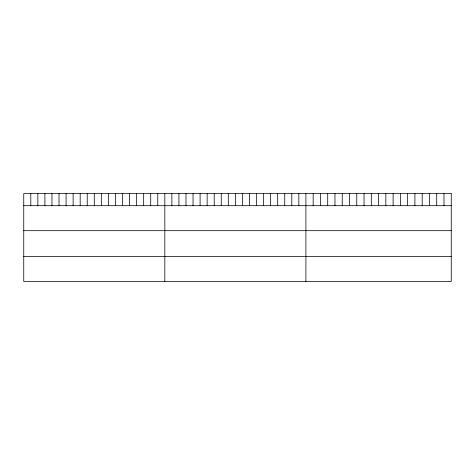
<?xml version="1.0" encoding="UTF-8"?>
<svg xmlns="http://www.w3.org/2000/svg" width="475" height="475" viewBox="0 0 475 475"><rect width="100%" height="100%" fill="white"/><g stroke="black" fill="none" stroke-linecap="round" stroke-linejoin="round"><path stroke-width="0.71" d="M23.75 205.687L451.25 205.687M23.75 230.684L451.25 230.684M23.75 256.435L451.25 256.435M443.983 193.568L443.983 205.687M436.715 193.568L436.715 205.687M429.447 193.568L429.447 205.687M422.18 193.568L422.18 205.687M414.912 193.568L414.912 205.687M407.645 193.568L407.645 205.687M400.378 193.568L400.378 205.687M393.11 193.568L393.11 205.687M385.843 193.568L385.843 205.687M378.575 193.568L378.575 205.687M371.308 193.568L371.308 205.687M364.04 193.568L364.04 205.687M356.772 193.568L356.772 205.687M349.505 193.568L349.505 205.687M342.238 193.568L342.238 205.687M334.97 193.568L334.97 205.687M327.702 193.568L327.702 205.687M320.435 193.568L320.435 205.687M313.168 193.568L313.168 205.687M305.9 193.568L305.9 281.432M298.846 193.568L298.846 205.687M291.793 193.568L291.793 205.687M284.739 193.568L284.739 205.687M277.685 193.568L277.685 205.687M270.631 193.568L270.631 205.687M263.577 193.568L263.577 205.687M256.524 193.568L256.524 205.687M249.47 193.568L249.47 205.687M242.416 193.568L242.416 205.687M235.362 193.568L235.362 205.687M228.309 193.568L228.309 205.687M221.255 193.568L221.255 205.687M214.201 193.568L214.201 205.687M207.148 193.568L207.148 205.687M200.094 193.568L200.094 205.687M193.04 193.568L193.04 205.687M185.986 193.568L185.986 205.687M178.933 193.568L178.933 205.687M171.879 193.568L171.879 205.687M164.825 193.568L164.825 281.432M157.771 193.568L157.771 205.687M150.718 193.568L150.718 205.687M143.664 193.568L143.664 205.687M136.61 193.568L136.61 205.687M129.556 193.568L129.556 205.687M122.502 193.568L122.502 205.687M115.449 193.568L115.449 205.687M108.395 193.568L108.395 205.687M101.341 193.568L101.341 205.687M94.288 193.568L94.288 205.687M87.234 193.568L87.234 205.687M80.18 193.568L80.18 205.687M73.126 193.568L73.126 205.687M66.073 193.568L66.073 205.687M59.019 193.568L59.019 205.687M51.965 193.568L51.965 205.687M44.911 193.568L44.911 205.687M37.858 193.568L37.858 205.687M30.804 193.568L30.804 205.687M451.25 193.568L23.75 193.568L23.75 281.432L451.25 281.432L451.25 193.568"/></g></svg>
